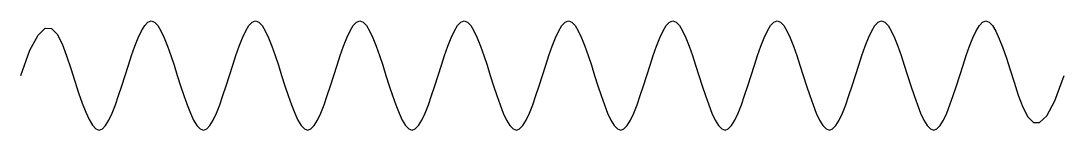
# Model space of a CAD drawing. Extents: x -8.25 to -6.85, y 31.12 to 31.27.
import ezdxf

# ---------------------------------------------------------------- set-up
doc = ezdxf.new("R2010")
doc.units = 0
doc.header["$MEASUREMENT"] = 0
doc.layers.get('0').update_dxf_attribs({"linetype": 'CONTINUOUS'})
doc.layers.add('A-PEÇAS', color=2, linetype='CONTINUOUS')
doc.layers.add('FOLHA', color=3, linetype='CONTINUOUS')

# ---------------------------------------------------------------- blocks, each defined once
blk = doc.blocks.new('Z40')
blk.add_lwpolyline([(0, 0), (0.0123, 0.0339), (0.0232, 0.0543), (0.0328, 0.0633), (0.0412, 0.063), (0.0487, 0.0554), (0.0554, 0.0425), (0.0614, 0.0264), (0.0671, 0.0092), (0.0724, -0.0075), (0.0775, -0.0231), (0.0824, -0.0371), (0.0871, -0.0493), (0.0917, -0.0593), (0.0962, -0.0669), (0.1006, -0.0717), (0.105, -0.0733), (0.1094, -0.0717), (0.1137, -0.067), (0.1181, -0.0598), (0.1225, -0.0504), (0.1269, -0.0393), (0.1312, -0.0269), (0.1356, -0.0137), (0.14, 0), (0.1444, 0.0137), (0.1487, 0.0269), (0.1531, 0.0393), (0.1575, 0.0504), (0.1619, 0.0598), (0.1663, 0.067), (0.1706, 0.0717), (0.175, 0.0733), (0.1794, 0.0717), (0.1838, 0.067), (0.1881, 0.0598), (0.1925, 0.0504), (0.1969, 0.0393), (0.2013, 0.0269), (0.2056, 0.0137), (0.21, 0), (0.2144, -0.0137), (0.2188, -0.0269), (0.2231, -0.0393), (0.2275, -0.0504), (0.2319, -0.0598), (0.2363, -0.067), (0.2406, -0.0717), (0.245, -0.0733), (0.2494, -0.0717), (0.2538, -0.067), (0.2581, -0.0598), (0.2625, -0.0504), (0.2669, -0.0393), (0.2713, -0.0269), (0.2756, -0.0137), (0.28, 0), (0.2844, 0.0137), (0.2887, 0.0269), (0.2931, 0.0393), (0.2975, 0.0504), (0.3019, 0.0598), (0.3062, 0.067), (0.3106, 0.0717), (0.315, 0.0733), (0.3194, 0.0717), (0.3238, 0.067), (0.3281, 0.0598), (0.3325, 0.0504), (0.3369, 0.0393), (0.3413, 0.0269), (0.3456, 0.0137), (0.35, 0), (0.3544, -0.0137), (0.3587, -0.0269), (0.3631, -0.0393), (0.3675, -0.0504), (0.3719, -0.0598), (0.3762, -0.067), (0.3806, -0.0717), (0.385, -0.0733), (0.3894, -0.0717), (0.3938, -0.067), (0.3981, -0.0598), (0.4025, -0.0504), (0.4069, -0.0393), (0.4113, -0.0269), (0.4156, -0.0137), (0.42, 0), (0.4244, 0.0137), (0.4287, 0.0269), (0.4331, 0.0393), (0.4375, 0.0504), (0.4419, 0.0598), (0.4462, 0.067), (0.4506, 0.0717), (0.455, 0.0733), (0.4594, 0.0717), (0.4638, 0.067), (0.4681, 0.0598), (0.4725, 0.0504), (0.4769, 0.0393), (0.4813, 0.0269), (0.4856, 0.0137), (0.49, 0), (0.4944, -0.0137), (0.4987, -0.0269), (0.5031, -0.0393), (0.5075, -0.0504), (0.5119, -0.0598), (0.5162, -0.067), (0.5206, -0.0717), (0.525, -0.0733), (0.5294, -0.0717), (0.5338, -0.067), (0.5381, -0.0598), (0.5425, -0.0504), (0.5469, -0.0393), (0.5513, -0.0269), (0.5556, -0.0137), (0.56, 0), (0.5644, 0.0137), (0.5687, 0.0269), (0.5731, 0.0393), (0.5775, 0.0504), (0.5819, 0.0598), (0.5862, 0.067), (0.5906, 0.0717), (0.595, 0.0733), (0.5994, 0.0717), (0.6038, 0.067), (0.6081, 0.0598), (0.6125, 0.0504), (0.6169, 0.0393), (0.6212, 0.0269), (0.6256, 0.0137), (0.63, 0), (0.6344, -0.0137), (0.6388, -0.0269), (0.6431, -0.0393), (0.6475, -0.0504), (0.6519, -0.0598), (0.6562, -0.067), (0.6606, -0.0717), (0.665, -0.0733), (0.6694, -0.0717), (0.6737, -0.067), (0.6781, -0.0598), (0.6825, -0.0504), (0.6869, -0.0393), (0.6913, -0.0269), (0.6956, -0.0137), (0.7, 0), (0.7044, 0.0137), (0.7087, 0.0269), (0.7131, 0.0393), (0.7175, 0.0504), (0.7219, 0.0598), (0.7262, 0.067), (0.7306, 0.0717), (0.735, 0.0733), (0.7394, 0.0717), (0.7437, 0.067), (0.7481, 0.0598), (0.7525, 0.0504), (0.7569, 0.0393), (0.7613, 0.0269), (0.7656, 0.0137), (0.77, 0), (0.7744, -0.0137), (0.7788, -0.0269), (0.7831, -0.0393), (0.7875, -0.0504), (0.7919, -0.0598), (0.7963, -0.067), (0.8006, -0.0717), (0.805, -0.0733), (0.8094, -0.0717), (0.8137, -0.067), (0.8181, -0.0598), (0.8225, -0.0504), (0.8269, -0.0393), (0.8313, -0.0269), (0.8356, -0.0137), (0.84, 0), (0.8444, 0.0137), (0.8487, 0.0269), (0.8531, 0.0393), (0.8575, 0.0504), (0.8619, 0.0598), (0.8662, 0.067), (0.8706, 0.0717), (0.875, 0.0733), (0.8794, 0.0717), (0.8837, 0.067), (0.8881, 0.0598), (0.8925, 0.0504), (0.8969, 0.0393), (0.9013, 0.0269), (0.9056, 0.0137), (0.91, 0), (0.9144, -0.0137), (0.9188, -0.0269), (0.9231, -0.0393), (0.9275, -0.0504), (0.9319, -0.0598), (0.9363, -0.067), (0.9406, -0.0717), (0.945, -0.0733), (0.9494, -0.0717), (0.9537, -0.067), (0.9581, -0.0598), (0.9625, -0.0504), (0.9669, -0.0393), (0.9713, -0.0269), (0.9756, -0.0137), (0.98, 0), (0.9844, 0.0137), (0.9887, 0.0269), (0.9931, 0.0393), (0.9975, 0.0504), (1.0019, 0.0598), (1.0062, 0.067), (1.0106, 0.0717), (1.015, 0.0733), (1.0194, 0.0717), (1.0237, 0.067), (1.0281, 0.0598), (1.0325, 0.0504), (1.0369, 0.0393), (1.0413, 0.0269), (1.0456, 0.0137), (1.05, 0), (1.0544, -0.0137), (1.0588, -0.0269), (1.0631, -0.0393), (1.0675, -0.0504), (1.0719, -0.0598), (1.0763, -0.067), (1.0806, -0.0717), (1.085, -0.0733), (1.0894, -0.0717), (1.0938, -0.067), (1.0981, -0.0598), (1.1025, -0.0504), (1.1069, -0.0393), (1.1113, -0.0269), (1.1156, -0.0137), (1.12, 0), (1.1244, 0.0137), (1.1287, 0.0269), (1.1331, 0.0393), (1.1375, 0.0504), (1.1419, 0.0598), (1.1462, 0.067), (1.1506, 0.0717), (1.155, 0.0733), (1.1594, 0.0717), (1.1638, 0.067), (1.1681, 0.0598), (1.1725, 0.0504), (1.1769, 0.0393), (1.1813, 0.0269), (1.1856, 0.0137), (1.19, 0), (1.1944, -0.0137), (1.1988, -0.0269), (1.2031, -0.0393), (1.2075, -0.0504), (1.2119, -0.0598), (1.2163, -0.067), (1.2206, -0.0717), (1.225, -0.0733), (1.2294, -0.0717), (1.2338, -0.067), (1.2381, -0.0598), (1.2425, -0.0504), (1.2469, -0.0393), (1.2512, -0.0269), (1.2556, -0.0137), (1.26, 0), (1.2644, 0.0137), (1.2688, 0.0269), (1.2731, 0.0393), (1.2775, 0.0504), (1.2819, 0.0598), (1.2863, 0.067), (1.2906, 0.0717), (1.295, 0.0733), (1.2994, 0.0717), (1.3038, 0.0669), (1.3083, 0.0593), (1.3129, 0.0493), (1.3176, 0.0371), (1.3225, 0.0231), (1.3276, 0.0075), (1.3329, -0.0092), (1.3386, -0.0264), (1.3446, -0.0425), (1.3513, -0.0554), (1.3588, -0.063), (1.3672, -0.0633), (1.3768, -0.0543), (1.3877, -0.0339), (1.4, 0)])
blk = doc.blocks.new('CORTINA')
at = {"layer": 'A-PEÇAS'}
blk.add_blockref('Z40', (-1.3877, 0.0339), dxfattribs=at)

msp = doc.modelspace()

# ---------------------------------------------------------------- block references
at = {"layer": 'FOLHA'}
msp.add_blockref('CORTINA', (-6.8598, 31.1641), dxfattribs=at)

doc.saveas('drawing.dxf')
